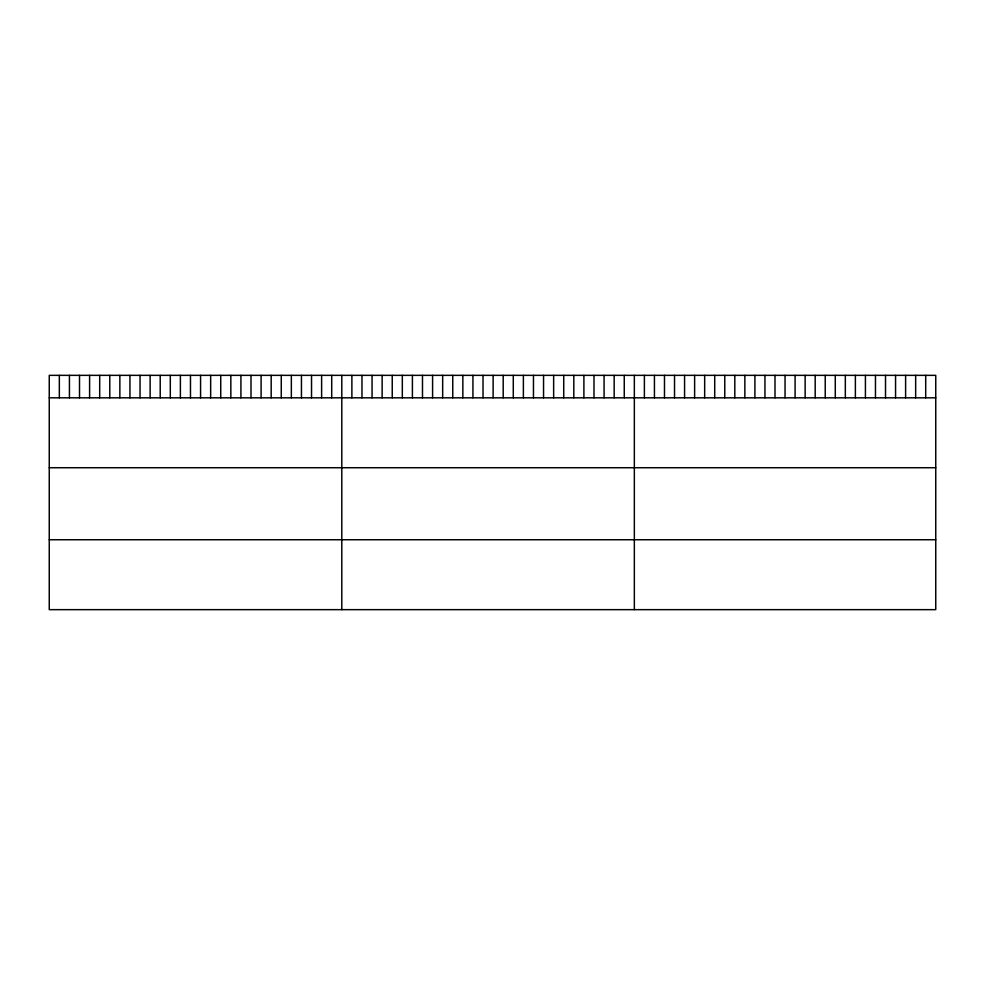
<?xml version="1.0" encoding="UTF-8"?>
<svg xmlns="http://www.w3.org/2000/svg" width="985" height="985" viewBox="0 0 985 985"><rect width="100%" height="100%" fill="white"/><g stroke="black" fill="none" stroke-linecap="round" stroke-linejoin="round"><path stroke-width="1.48" d="M935.75 397.817L935.75 609.653L49.25 609.653L49.25 375.347L935.75 375.347L935.75 397.817L49.25 397.817M49.25 467.727L935.75 467.727M49.25 539.743L935.75 539.743M925.703 375.347L925.703 397.817M915.656 375.347L915.656 397.817M905.609 375.347L905.609 397.817M895.562 375.347L895.562 397.817M885.515 375.347L885.515 397.817M875.468 375.347L875.468 397.817M865.421 375.347L865.421 397.817M855.374 375.347L855.374 397.817M845.327 375.347L845.327 397.817M835.28 375.347L835.28 397.817M825.233 375.347L825.233 397.817M815.186 375.347L815.186 397.817M805.139 375.347L805.139 397.817M795.092 375.347L795.092 397.817M785.045 375.347L785.045 397.817M774.998 375.347L774.998 397.817M764.951 375.347L764.951 397.817M754.904 375.347L754.904 397.817M744.857 375.347L744.857 397.817M734.81 375.347L734.81 397.817M724.763 375.347L724.763 397.817M714.716 375.347L714.716 397.817M704.669 375.347L704.669 397.817M694.622 375.347L694.622 397.817M684.575 375.347L684.575 397.817M674.528 375.347L674.528 397.817M664.481 375.347L664.481 397.817M654.434 375.347L654.434 397.817M644.387 375.347L644.387 397.817M634.34 375.347L634.34 609.653M624.256 375.347L624.256 397.817M614.16 375.347L614.16 397.817M604.076 375.347L604.076 397.817M593.992 375.347L593.992 397.817M583.896 375.347L583.896 397.817M573.812 375.347L573.812 397.817M563.728 375.347L563.728 397.817M553.644 375.347L553.644 397.817M543.548 375.347L543.548 397.817M533.464 375.347L533.464 397.817M523.38 375.347L523.38 397.817M513.284 375.347L513.284 397.817M503.2 375.347L503.2 397.817M493.116 375.347L493.116 397.817M483.019 375.347L483.019 397.817M472.935 375.347L472.935 397.817M462.851 375.347L462.851 397.817M452.755 375.347L452.755 397.817M442.671 375.347L442.671 397.817M432.587 375.347L432.587 397.817M422.491 375.347L422.491 397.817M412.407 375.347L412.407 397.817M402.323 375.347L402.323 397.817M392.239 375.347L392.239 397.817M382.143 375.347L382.143 397.817M372.059 375.347L372.059 397.817M361.975 375.347L361.975 397.817M351.879 375.347L351.879 397.817M341.795 375.347L341.795 609.653M331.711 375.347L331.711 397.817M321.615 375.347L321.615 397.817M311.531 375.347L311.531 397.817M301.447 375.347L301.447 397.817M291.351 375.347L291.351 397.817M281.267 375.347L281.267 397.817M271.183 375.347L271.183 397.817M261.099 375.347L261.099 397.817M251.003 375.347L251.003 397.817M240.919 375.347L240.919 397.817M230.835 375.347L230.835 397.817M220.738 375.347L220.738 397.817M210.655 375.347L210.655 397.817M200.571 375.347L200.571 397.817M190.474 375.347L190.474 397.817M180.39 375.347L180.39 397.817M170.306 375.347L170.306 397.817M160.21 375.347L160.21 397.817M150.126 375.347L150.126 397.817M140.042 375.347L140.042 397.817M129.946 375.347L129.946 397.817M119.862 375.347L119.862 397.817M109.778 375.347L109.778 397.817M99.694 375.347L99.694 397.817M89.598 375.347L89.598 397.817M79.514 375.347L79.514 397.817M69.43 375.347L69.43 397.817M59.334 375.347L59.334 397.817"/></g></svg>
